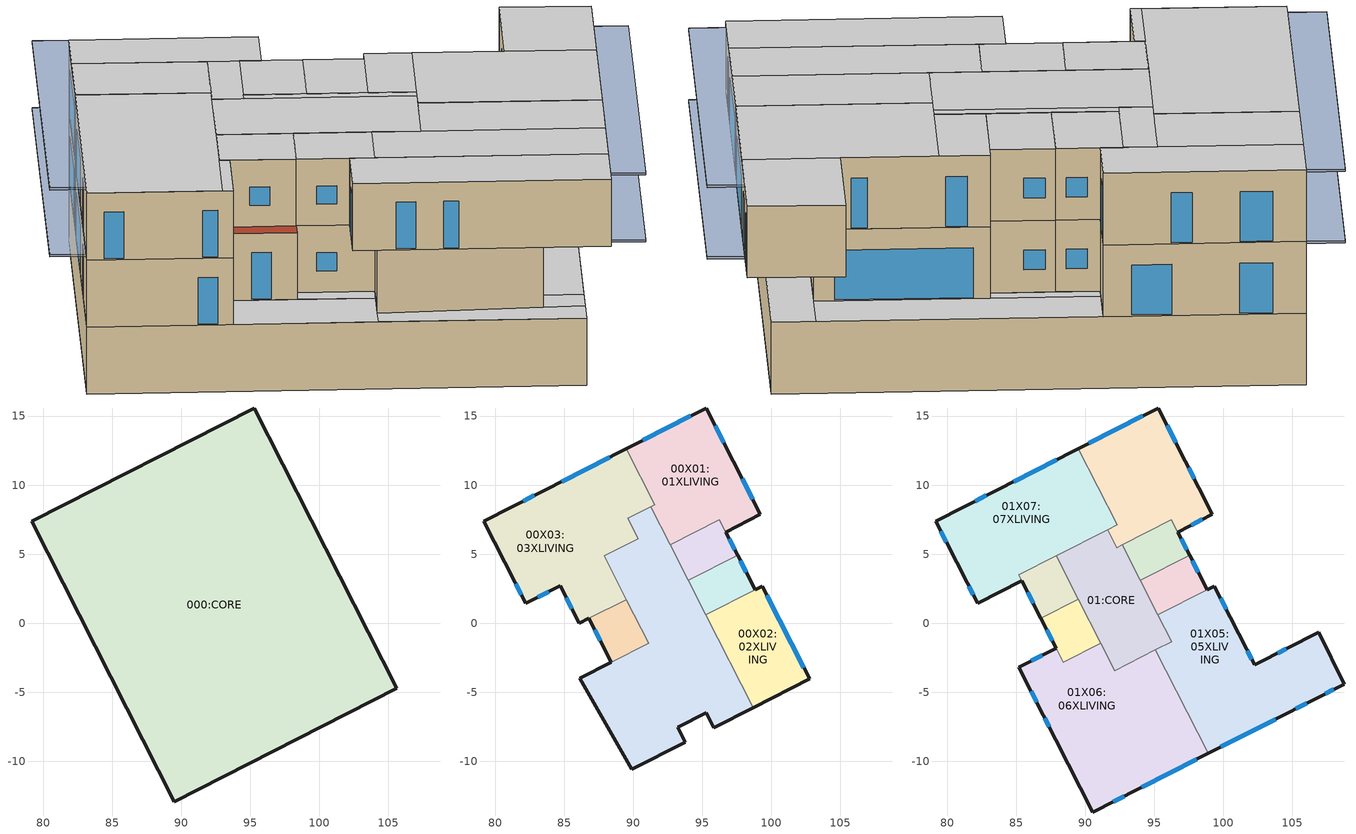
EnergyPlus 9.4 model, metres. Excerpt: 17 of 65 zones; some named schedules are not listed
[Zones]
000:CORE
 floor ground (_Floor 501_3cm): 89.52,-12.92 79.18,7.38 95.29,15.58 105.63,-4.71 z-3.3
 wall ground (_ExtWall 201_5cm): 89.52,-12.92 105.63,-4.71 95.29,15.58 79.18,7.38 89.52,-12.92 z-3.3:0
 ceiling ground (_Roof 564_5 cm): 96.7,6.6 98.84,2.42 99.36,2.69 97.23,6.87 z0; 97.23,6.87 102.78,-4.02 104.76,-3.01 99.21,7.88 z0; 93.22,-7.54 93.76,-8.61 95.84,-7.56 95.29,-6.49 z0; 91.16,-9.94 92.03,-11.64 105.63,-4.71 104.76,-3.01 z0; 86.1,0 87.72,-3.19 88.42,-2.83 86.8,0.36 z0; 89.89,-10.59 90.83,-12.25 92.03,-11.64 91.16,-9.94 z0; 85.21,-4.47 89.52,-12.92 90.83,-12.25 86.15,-3.99 z0; 82.21,1.43 85.21,-4.47 87.72,-3.19 84.72,2.71 z0
00:CORE
 floor to 000:CORE (_IntFloor1): 93.22,-7.54 90.33,-1.86 91.13,-1.45 94.02,-7.13 z0; 89.89,-10.59 86.15,-3.99 90.33,-1.86 93.76,-8.61 z0; 95.84,-7.56 95.29,-6.49 96.49,-5.88 97.03,-6.95 z0; 94.02,-7.13 87.91,4.87 90.37,6.13 96.49,-5.88 z0; 97.03,-6.95 89.62,7.6 91.28,8.44 98.69,-6.1 z0
 wall outside (_ExtWall 201_5cm): 88.42,-2.83 86.15,-3.99 89.89,-10.59 93.76,-8.61 93.22,-7.54 95.29,-6.49 95.84,-7.56 98.69,-6.1 z0:3.3
 wall to 00X01:01XLIVING (_Core_401 3 cm_Rev): 92.69,5.67 91.28,8.44 z0:3.3
 wall to 00X01:01XMMD (_Core_401 3 cm_Rev): 94,3.1 92.69,5.67 z0:3.3
 wall to 00X02:02XMMD (_Core_401 3 cm_Rev): 95.27,0.6 94,3.1 z0:3.3
 wall to 00X02:02XLIVING (_Core_401 3 cm_Rev): 98.69,-6.1 95.27,0.6 z0:3.3
 wall to 00X03:03XLIVING (_Core_401 3 cm_Rev): 91.28,8.44 89.62,7.6 90.37,6.13 87.91,4.87 89.52,1.71 z0:3.3
 wall to 00X03:03XMMD (_Core_401 3 cm_Rev): 89.52,1.71 91.13,-1.45 88.42,-2.83 z0:3.3
00X01:01XLIVING
 floor to 000:CORE (_Floor 501_3cm): 92.69,5.67 91.28,8.44 91.58,8.6 92.99,5.83 z0; 96.7,6.6 96.25,7.49 98.76,8.77 99.21,7.88 z0; 92.99,5.83 89.52,12.64 95.29,15.58 98.76,8.77 z0
 wall outside (_ExtWall 201_5cm): 96.7,6.6 99.21,7.88 95.29,15.58 89.52,12.64 z0:3.3
 wall to 00X01:01XMMD (_IntPartition): 92.69,5.67 96.25,7.49 96.7,6.6 z0:3.3
 wall to 00X03:03XLIVING (_IntPartition): 89.52,12.64 91.58,8.6 91.28,8.44 z0:3.3
 window (_4-6-5 - 1001): 96.57,13.06 95.94,14.31 z0.05:2.35
 window (_6-12-6 SunergyClear - 1002): 98.66,8.96 97.89,10.47 / 94.16,15.01 90.69,13.24 z0.05:2.35
00X01:01XMMD
 floor to 000:CORE (_Floor 501_3cm): 94,3.1 92.69,5.67 96.25,7.49 97.56,4.91 z0
 wall outside (_ExtWall 201_5cm MMD): 97.56,4.91 96.7,6.6 z0:3.3
 wall to 00X02:02XMMD (_IntPartition): 94,3.1 97.56,4.91 z0:3.3
 window (_4mm - 1003): 97.36,5.32 96.95,6.12 z1.05:1.95
00X02:02XLIVING
 floor to 000:CORE (_Floor 501_3cm): 98.69,-6.1 95.27,0.6 99.36,2.69 102.78,-4.02 z0
 wall outside (_ExtWall 201_5cm): 98.69,-6.1 102.78,-4.02 99.36,2.69 98.84,2.42 z0:3.3
 wall to 00X02:02XMMD (_IntPartition_Rev): 98.84,2.42 95.27,0.6 z0:3.3
 window (_6-12-6 SunergyClear - 1002): 102.37,-3.22 99.69,2.04 z0.05:2.35
00X02:02XMMD
 floor to 000:CORE (_Floor 501_3cm): 95.27,0.6 94,3.1 97.56,4.91 98.84,2.42 z0
 wall outside (_ExtWall 201_5cm MMD): 98.84,2.42 97.56,4.91 z0:3.3
 window (_4mm - 1003): 98.18,3.71 97.77,4.51 z1.05:1.95
00X03:03XLIVING
 floor to 000:CORE (_Floor 501_3cm): 86.1,0 84.72,2.71 88.12,4.44 89.52,1.71 z0; 89.62,7.6 87.56,11.65 89.52,12.64 91.58,8.6 z0; 87.91,4.87 85.09,10.39 87.56,11.65 90.37,6.13 z0; 82.21,1.43 79.18,7.38 85.09,10.39 88.12,4.44 z0
 wall outside (_ExtWall 201_5cm): 89.52,12.64 79.18,7.38 82.21,1.43 84.72,2.71 86.1,0 86.8,0.36 z0:3.3
 wall to 00X03:03XMMD (_IntPartition): 86.8,0.36 89.52,1.71 z0:3.3
 window (_4-6-5 - 1001): 82.86,9.25 82.06,8.84 / 83.08,1.87 83.88,2.28 / 85.16,1.84 85.57,1.04 z0.05:2.35
 window (_6-12-6 SunergyClear - 1002): 88.29,12.02 84.82,10.25 z0.05:2.35
 window x3 (_4-6-5 - 1001): 81.49,2.85 81.89,2.05 z0.05:2.35
 roof outside (_Roof 564_5 cm): 84.72,2.71 86.1,0 86.8,0.36 85.42,3.06 z3.3
00X03:03XMMD
 floor to 000:CORE (_Floor 501_3cm): 88.42,-2.83 86.8,0.36 89.52,1.71 91.13,-1.45 z0
 wall outside (_ExtWall 201_5cm MMD): 86.8,0.36 88.42,-2.83 z0:3.3
 window (_4mm - 1003): 87.22,-0.48 87.63,-1.28 z1.05:1.95
01:CORE
 floor to 00:CORE (_IntFloor1_Reversed_Rev): 96.26,-1.34 95.87,-1.54 92.29,5.47 92.69,5.67 z3.3; 95.87,-1.54 92.14,-3.44 87.91,4.87 91.63,6.77 z3.3
 wall to 01X05:05XLIVING (_Core_401 3 cm_Rev): 95.09,-1.94 96.26,-1.34 95.27,0.6 z3.3:6.6
 wall to 01X06:06XLIVING (_Core_401 3 cm_Rev): 91.13,-1.45 92.14,-3.44 95.09,-1.94 z3.3:6.6
 wall to 01X04:04XMMD (_Core_401 3 cm_Rev): 94,3.1 92.69,5.67 z3.3:6.6
 wall to 01X05:05XMMD (_Core_401 3 cm_Rev): 95.27,0.6 94,3.1 z3.3:6.6
 wall to 01X04:04XLIVING (_Core_401 3 cm_Rev): 92.69,5.67 92.29,5.47 91.63,6.77 z3.3:6.6
 wall to 01X07:07XLIVING (_Core_401 3 cm_Rev): 91.63,6.77 87.91,4.87 z3.3:6.6
 wall to 01X06:06XMMD (_Core_401 3 cm_Rev): 89.5,1.74 91.13,-1.45 z3.3:6.6
 wall to 01X07:07XMMD (_Core_401 3 cm_Rev): 87.91,4.87 89.5,1.74 z3.3:6.6
 ceiling to 02:CORE (_IntFloor1_Reversed): 92.29,5.47 95.87,-1.54 96.26,-1.34 92.69,5.67 z6.6; 87.91,4.87 92.14,-3.44 95.87,-1.54 91.63,6.77 z6.6
01X04:04XLIVING
 floor to 00X01:01XLIVING (_IntFloor1_Reversed_Rev): 95.59,8.79 92.33,7.13 89.52,12.64 92.78,14.31 z3.3; 96.25,7.49 92.69,5.67 92.03,6.97 95.59,8.79 z3.3; 99.21,7.88 96.7,6.6 92.78,14.31 95.29,15.58 z3.3
 floor to 00:CORE (_Floor 501_3cm_Reversed_Rev): 92.69,5.67 92.29,5.47 91.63,6.77 92.03,6.97 z3.3
 wall outside (_ExtWall 201_5cm): 96.7,6.6 99.21,7.88 95.29,15.58 89.52,12.64 z3.3:6.6
 wall to 01X04:04XMMD (_IntPartition): 92.69,5.67 96.25,7.49 96.7,6.6 z3.3:6.6
 wall to 01X07:07XLIVING (_IntPartition): 89.52,12.64 92.33,7.13 91.63,6.77 z3.3:6.6
 window (_4-6-5 - 1001): 97.69,7.11 98.49,7.51 / 97.9,10.47 97.49,11.26 / 96.57,13.08 95.93,14.32 z3.35:5.65
 window (_6-12-6 SunergyClear - 1004): 94.16,15.01 90.25,13.02 z3.35:5.65
 ceiling to 02X08:08XLIVING (_IntFloor1_Reversed): 89.52,12.64 92.33,7.13 95.59,8.79 92.78,14.31 z6.6; 91.63,6.77 92.29,5.47 96.25,7.49 95.59,8.79 z6.6; 92.78,14.31 96.7,6.6 99.21,7.88 95.29,15.58 z6.6
01X04:04XMMD
 floor to 00X01:01XMMD (_IntFloor1_Reversed_Rev): 97.56,4.91 94,3.1 92.69,5.67 96.25,7.49 z3.3
 wall outside (_ExtWall 201_5cm MMD): 97.56,4.91 96.7,6.6 z3.3:6.6
 wall to 01X05:05XMMD (_IntPartition): 94,3.1 97.56,4.91 z3.3:6.6
 window (_4mm - 1003): 97.36,5.32 96.95,6.12 z4.35:5.25
 ceiling to 02X08:08XMMD (_IntFloor1_Reversed): 92.69,5.67 94,3.1 97.56,4.91 96.25,7.49 z6.6
01X05:05XLIVING
 floor outside (_Floor 501_3cm): 98.91,-9.43 97.52,-6.7 102.78,-4.02 104.17,-6.75 z3.3; 104.17,-6.75 102.27,-3.02 106.93,-0.64 108.77,-4.4 z3.3
 floor to 00X02:02XLIVING (_IntFloor1_Reversed_Rev): 102.78,-4.02 98.69,-6.1 95.27,0.6 99.36,2.69 z3.3
 floor to 00:CORE (_Floor 501_3cm_Reversed_Rev): 98.69,-6.1 97.52,-6.7 95.09,-1.94 96.26,-1.34 z3.3
 wall outside (_ExtWall 201_5cm): 98.91,-9.43 108.77,-4.4 106.93,-0.64 102.27,-3.02 99.36,2.69 98.84,2.42 z3.3:6.6
 wall to 01X05:05XMMD (_IntPartition_Rev): 98.84,2.42 95.27,0.6 z3.3:6.6
 wall to 01X06:06XLIVING (_IntPartition): 95.09,-1.94 98.91,-9.43 z3.3:6.6
 window (_6-12-6 SunergyClear - 1002): 99.83,-8.96 103.79,-6.94 z3.35:5.65
 window (_4-6-5 - 1001): 105.27,-6.19 106.07,-5.78 / 107.38,-5.11 108,-4.79 / 104.55,-1.85 103.93,-2.17 / 100.22,1 99.81,1.8 z3.35:5.65
 window x2 (_4-6-5 - 1001): 102.05,-2.6 101.74,-1.98 z3.35:5.65
 ceiling to 02X09:09XLIVING (_IntFloor1_Reversed): 95.27,0.6 96.26,-1.34 100.35,0.74 99.36,2.69 z6.6; 102.27,-3.02 104.17,-6.75 108.77,-4.4 106.93,-0.64 z6.6; 95.09,-1.94 98.91,-9.43 104.17,-6.75 100.35,0.74 z6.6
01X05:05XMMD
 floor to 00X02:02XMMD (_IntFloor1_Reversed_Rev): 98.84,2.42 95.27,0.6 94,3.1 97.56,4.91 z3.3
 wall outside (_ExtWall 201_5cm MMD): 98.84,2.42 97.56,4.91 z3.3:6.6
 window (_4mm - 1003): 98.18,3.71 97.77,4.51 z4.35:5.25
 ceiling to 02X09:09XMMD (_IntFloor1_Reversed): 94,3.1 95.27,0.6 98.84,2.42 97.56,4.91 z6.6
01X06:06XLIVING
 floor outside (_Floor 501_3cm): 86.15,-3.99 85.58,-2.99 87.9,-1.81 88.42,-2.83 z3.3; 89.17,-10.95 85.21,-3.18 85.58,-2.99 89.89,-10.59 z3.3; 93.76,-8.61 93.22,-7.54 95.29,-6.49 95.84,-7.56 z3.3; 90.55,-13.67 89.17,-10.95 97.52,-6.7 98.91,-9.43 z3.3
 floor to 00:CORE (_Floor 501_3cm_Reversed_Rev): 93.76,-8.61 89.89,-10.59 89.3,-9.54 93.22,-7.54 z3.3; 95.29,-6.49 94.02,-7.13 92.14,-3.44 93.41,-2.8 z3.3; 94.02,-7.13 89.3,-9.54 86.15,-3.99 91.13,-1.45 z3.3; 97.52,-6.7 95.84,-7.56 93.41,-2.8 95.09,-1.94 z3.3
 wall outside (_ExtWall 201_5cm): 87.9,-1.81 85.21,-3.18 90.55,-13.67 98.91,-9.43 z3.3:6.6
 wall to 01X06:06XMMD (_IntPartition_Rev): 91.13,-1.45 88.42,-2.83 87.9,-1.81 z3.3:6.6
 window (_4-6-5 - 1001): 92.03,-12.92 92.82,-12.52 / 86.89,-2.33 86.09,-2.73 z3.35:5.65
 window (_6-12-6 SunergyClear - 1002): 94.11,-11.87 98.07,-9.85 z3.35:5.65
 window x2 (_4-6-5 - 1001): 87.09,-6.87 87.41,-7.49 z3.35:5.65
 window x3 (_4-6-5 - 1001): 86.11,-4.94 86.51,-5.74 z3.35:5.65
 ceiling to 02X10:10XLIVING (_IntFloor1_Reversed): 92.14,-3.44 95.95,-10.93 98.91,-9.43 95.09,-1.94 z6.6; 88.42,-2.83 93.25,-12.3 95.95,-10.93 91.13,-1.45 z6.6; 85.21,-3.18 90.55,-13.67 93.25,-12.3 87.9,-1.81 z6.6
01X06:06XMMD
 floor to 00X03:03XLIVING (_IntFloor1_Reversed_Rev): 89.52,1.71 86.8,0.36 89.5,1.74 z3.3
 floor to 00X03:03XMMD (_IntFloor1_Reversed_Rev): 91.13,-1.45 88.42,-2.83 86.8,0.36 89.52,1.71 z3.3
 wall outside (_ExtWall 201_5cm MMD): 86.8,0.36 87.9,-1.81 z3.3:6.6
 wall to 01X07:07XMMD (_IntPartition): 89.5,1.74 86.8,0.36 z3.3:6.6
 window (_4mm - 1003): 87.22,-0.48 87.63,-1.28 z4.35:5.25
 ceiling to 02X10:10XMMD (_IntFloor1_Reversed): 86.8,0.36 88.42,-2.83 91.13,-1.45 89.5,1.74 z6.6
01X07:07XLIVING
 floor to 00X01:01XLIVING (_IntFloor1_Reversed_Rev): 92.33,7.13 92.03,6.97 91.28,8.44 91.58,8.6 z3.3
 floor to 00X03:03XLIVING (_IntFloor1_Reversed_Rev): 85.42,3.06 82.21,1.43 81.99,1.86 85.2,3.49 z3.3; 90.37,6.13 81.99,1.86 81.24,3.33 89.62,7.6 z3.3; 91.58,8.6 81.24,3.33 79.18,7.38 89.52,12.64 z3.3
 floor to 00:CORE (_Floor 501_3cm_Reversed_Rev): 92.03,6.97 90.37,6.13 89.62,7.6 91.28,8.44 z3.3
 wall outside (_ExtWall 201_5cm): 89.52,12.64 79.18,7.38 82.21,1.43 85.42,3.06 z3.3:6.6
 wall to 01X07:07XMMD (_IntPartition): 85.42,3.06 85.2,3.49 87.91,4.87 z3.3:6.6
 window (_4-6-5 - 1001): 82.86,9.25 82.06,8.84 / 79.54,6.67 79.94,5.87 z3.35:5.65
 window (_6-12-6 SunergyClear - 1002): 87.94,11.84 84.82,10.25 z3.35:5.65
 window x2 (_4-6-5 - 1001): 81.58,2.67 81.89,2.05 z3.35:5.65
 ceiling to 02X11:11XLIVING (_IntFloor1_Reversed): 81.99,1.86 82.21,1.43 85.42,3.06 85.2,3.49 z6.6; 79.18,7.38 81.99,1.86 92.33,7.13 89.52,12.64 z6.6
01X07:07XMMD
 floor to 00X03:03XLIVING (_IntFloor1_Reversed_Rev): 89.5,1.74 86.8,0.36 85.2,3.49 87.91,4.87 z3.3
 wall outside (_ExtWall 201_5cm MMD): 85.42,3.06 86.8,0.36 z3.3:6.6
 window (_4mm - 1003): 85.84,2.24 86.25,1.44 z4.35:5.25
 ceiling to 02X11:11XMMD (_IntFloor1_Reversed): 85.2,3.49 86.8,0.36 89.5,1.74 87.91,4.87 z6.6
shading: 95.29,15.58 94.54,17.06 / 94.54,17.06 79.05,9.17 / 79.05,9.17 79.8,7.69 / 79.8,7.69 95.29,15.58 / 91.9,-14.78 107.37,-6.9 / 107.37,-6.9 106.65,-5.48 / 106.65,-5.48 91.18,-13.37 / 91.18,-13.37 91.9,-14.78 z3.2:3.3; 95.29,15.58 94.54,17.06 / 94.54,17.06 79.05,9.17 / 79.05,9.17 79.8,7.69 / 79.8,7.69 95.29,15.58 / 91.9,-14.78 107.37,-6.9 / 107.37,-6.9 106.65,-5.48 / 106.65,-5.48 91.18,-13.37 / 91.18,-13.37 91.9,-14.78 z6.5:6.6; 79.8,7.69 79.05,9.17 94.54,17.06 95.29,15.58 z3.2; 79.05,9.17 79.8,7.69 95.29,15.58 94.54,17.06 z3.3; 91.9,-14.78 91.18,-13.37 106.65,-5.48 107.37,-6.9 z3.2; 91.18,-13.37 91.9,-14.78 107.37,-6.9 106.65,-5.48 z3.3; 79.8,7.69 79.05,9.17 94.54,17.06 95.29,15.58 z6.5; 79.05,9.17 79.8,7.69 95.29,15.58 94.54,17.06 z6.6; 91.9,-14.78 91.18,-13.37 106.65,-5.48 107.37,-6.9 z6.5; 91.18,-13.37 91.9,-14.78 107.37,-6.9 106.65,-5.48 z6.6
[Building]
Hakneset Hagdola 13: Loads convergence tolerance value=0.04; Maximum number of warmup days=25; Minimum number of warmup days=6; North axis=0; Solar distribution=FullExterior; Temperature convergence tolerance value=0.4; Terrain=City
[Site:GroundReflectance]
0.2, 0.2, 0.2, 0.2, 0.2, 0.2, 0.2, 0.2, 0.2, 0.2, 0.2, 0.2
[Site:GroundReflectance:SnowModifier]
2, 2
[Site:GroundTemperature:BuildingSurface]
18, 18, 18, 18, 18, 18, 18, 18, 18, 18, 18, 18
[Site:GroundTemperature:Deep]
18, 18, 18, 18, 18, 18, 18, 18, 18, 18, 18, 18
[Site:GroundTemperature:FCfactorMethod]
January ground temperature=14.56; February ground temperature=15.21; March ground temperature=16.32; April ground temperature=21.47; May ground temperature=26.48; June ground temperature=30.09; July ground temperature=32.2; August ground temperature=33.24; September ground temperature=31.42; October ground temperature=27.68; November ground temperature=21.81; December ground temperature=17.94
[Site:GroundTemperature:Shallow]
18, 18, 18, 18, 18, 18, 18, 18, 18, 18, 18, 18
[Site:Location]
Tel aviv (01-01:31-12)  (01-01:31-12): Elevation=49; Latitude=32; Longitude=34.9; Time zone=2
[Construction]
_4-6-5 - 1001: Simple _4-6-5 - 1001
_4-6-5 - 2001: 30001, Simple _4-6-5 - 1001
_4mm - 1003: Simple _4mm - 1003
_6-12-6 SunergyClear - 1002: Simple _6-12-6 SunergyClear - 1002
_6-12-6 SunergyClear - 1004: Simple _6-12-6 SunergyClear - 1004
_6-12-6 SunergyClear - 2002: 30005, Simple _6-12-6 SunergyClear - 1002
_6-12-6 SunergyClear - 2004: 30001, Simple _6-12-6 SunergyClear - 1004
_Core_401 3 cm_Rev: _1045 Thermal Plaster 200_.03, _1045_RegularConcrete_1.1.1_.2
_ExtWall 201_5cm: _1045_Cemented Plaster_2.2_.02, _1045_RegularConcrete_1.1.1_.2, _1045 Cellular Glass 24_14.10_.05, _1045 Gypsum Board_3.3_.0125
_ExtWall 201_5cm MMD: _1045_Cemented Plaster_2.2_.02, _1045_RegularConcrete_1.1.1_.3, _1045 Cellular Glass 24_14.10_.05, _1045 Gypsum Board_3.3_.0125
_Floor 501_3cm; _Floor 501_3cm_Reversed_Rev: _1045_Cemented Plaster_2.2_.02, _1045_RegularConcrete_1.1.1_.2, _1045 Expanded Polystyrene EPS 30_14.1_.03, _1045 Sand and gravel_10.1_.06, _1045_Cemented Plaster_2.2_.02, _1045 Ceramic porcelain_12.1_.01
_IntFloor1; _IntFloor1_Reversed_Rev: _1045_IntTiah_Cement Lime Plaster_2.1_.02, _1045_RegularConcrete_1.1.1_.2, 0_Palziv_.006, _1045 Sand and gravel_10.1_.08, _1045_Cemented Plaster_2.2_.02, _1045 Ceramic porcelain_12.1_.02
_IntFloor1_Reversed: _1045 Ceramic porcelain_12.1_.02, _1045_Cemented Plaster_2.2_.02, _1045 Sand and gravel_10.1_.08, 0_Palziv_.006, _1045_RegularConcrete_1.1.1_.2, _1045_IntTiah_Cement Lime Plaster_2.1_.02
_IntPartition; _IntPartition_Rev: _1045_IntTiah_Cement Lime Plaster_2.1_.015, _1045 Light Concrete Cement Regular Aggregates 2000_1.2.2.1_.1, _1045_IntTiah_Cement Lime Plaster_2.1_.015
_Roof 564_5 cm: _1045 Asphalt_4.1_.005, _1045 Light Concrete Coarse Aggregate NonQuartsSand 1200_1.2.1_.05, _1045 Expanded Polystyrene EPS 30_14.1_.05, _1045_RegularConcrete_1.1.1_.2, _1045_IntTiah_Cement Lime Plaster_2.1_.015
[Material] Solar absorptance=0.4; Thermal absorptance=0.9; Visible absorptance=0.4
Name | Conductivity | Density | Roughness | Specific heat | Thickness
0_Palziv_.006 | 0.04 | 40 | Rough | 1000 | 0.006
_1045 Asphalt_4.1_.005 | 0.7 | 2100 | Rough | 1000 | 0.005
_1045 Cellular Glass 24_14.10_.05 | 0.034 | 100 | Rough | 1030 | 0.05
_1045 Ceramic porcelain_12.1_.01 | 1.3 | 2300 | Smooth | 840 | 0.01
_1045 Ceramic porcelain_12.1_.02 | 1.3 | 2300 | Smooth | 840 | 0.02
_1045 Expanded Polystyrene EPS 30_14.1_.03 | 0.034 | 30 | Rough | 1450 | 0.03
_1045 Expanded Polystyrene EPS 30_14.1_.05 | 0.034 | 30 | Rough | 1450 | 0.05
_1045 Gypsum Board_3.3_.0125 | 0.25 | 800 | Smooth | 1000 | 0.0125
_1045 Light Concrete Cement Regular Aggregates 2000_1.2.2.1_.1 | 1.3 | 2000 | MediumRough | 1000 | 0.1
_1045 Light Concrete Coarse Aggregate NonQuartsSand 1200_1.2.1_.05 | 0.62 | 1200 | MediumRough | 1000 | 0.05
_1045 Sand and gravel_10.1_.06 | 2 | 1950 | Rough | 1045 | 0.06
_1045 Sand and gravel_10.1_.08 | 2 | 1950 | Rough | 1045 | 0.08
_1045 Thermal Plaster 200_.03 | 0.072 | 200 | Smooth | 800 | 0.03
_1045_Cemented Plaster_2.2_.02 | 1 | 1800 | Rough | 1000 | 0.02
_1045_IntTiah_Cement Lime Plaster_2.1_.02 | 0.8 | 1600 | Smooth | 1000 | 0.02
_1045_IntTiah_Cement Lime Plaster_2.1_.015 | 0.8 | 1600 | Smooth | 1000 | 0.015
_1045_RegularConcrete_1.1.1_.2 | 2 | 2400 | MediumRough | 1000 | 0.2
_1045_RegularConcrete_1.1.1_.3 | 2 | 2400 | MediumRough | 1000 | 0.3
[WindowMaterial:Blind]
30005: Back side slat beam solar reflectance=0.2; Back side slat beam visible reflectance=0.2; Back side slat diffuse solar reflectance=0.2; Back side slat diffuse visible reflectance=0.2; Back side slat infrared hemispherical emissivity=0.9; Blind bottom opening multiplier=0.5; Blind left side opening multiplier=0.5; Blind right side opening multiplier=0.5; Blind to glass distance=0.05; Blind top opening multiplier=0.5; Front side slat beam solar reflectance=0.2; Front side slat beam visible reflectance=0.2; Front side slat diffuse solar reflectance=0.2; Front side slat diffuse visible reflectance=0.2; Front side slat infrared hemispherical emissivity=0.9; Maximum slat angle=180; Minimum slat angle=0; Slat angle=0; Slat beam solar transmittance=0; Slat beam visible transmittance=0; Slat conductivity=0.1; Slat diffuse solar transmittance=0; Slat diffuse visible transmittance=0; Slat infrared hemispherical transmittance=0; Slat orientation=Vertical; Slat separation=0.05; Slat thickness=0.001; Slat width=0.025
[WindowMaterial:Shade]
30001: Airflow permeability=0; Bottom opening multiplier=0; Conductivity=160; Infrared hemispherical emissivity=0.9; Infrared transmittance=0.05; Left side opening multiplier=0; Right side opening multiplier=0; Shade to glass distance=0.05; Solar reflectance=0.6; Solar transmittance=0.15; Thickness=0.001; Top opening multiplier=0; Visible reflectance=0.6; Visible transmittance=0.15
[WindowMaterial:SimpleGlazingSystem]
Name | Solar heat gain coefficient | U factor | Visible transmittance
Simple _4-6-5 - 1001 | 0.763 | 3.042 | 0.81
Simple _4mm - 1003 | 0.847 | 5.871 | 0.892
Simple _6-12-6 SunergyClear - 1002; Simple _6-12-6 SunergyClear - 1004 | 0.53 | 2.2 | 0.63
[Lights] Design level calculation method=Watts/Area; Fraction radiant=0.72; Fraction replaceable=1; Fraction visible=0.18; Return air fraction=0; Schedule=0_Baseline Residential Lighting Schedule; Watts per zone floor area=5
Name | Zone or zonelist | End use subcategory
00X01:01XLIVING General lighting | 00X01:01XLIVING | ELECTRIC EQUIPMENT#00X01:01XLIVING#GeneralLights
00X01:01XMMD General lighting | 00X01:01XMMD | ELECTRIC EQUIPMENT#00X01:01XMMD#GeneralLights
00X02:02XLIVING General lighting | 00X02:02XLIVING | ELECTRIC EQUIPMENT#00X02:02XLIVING#GeneralLights
00X02:02XMMD General lighting | 00X02:02XMMD | ELECTRIC EQUIPMENT#00X02:02XMMD#GeneralLights
00X03:03XLIVING General lighting | 00X03:03XLIVING | ELECTRIC EQUIPMENT#00X03:03XLIVING#GeneralLights
00X03:03XMMD General lighting | 00X03:03XMMD | ELECTRIC EQUIPMENT#00X03:03XMMD#GeneralLights
01X04:04XLIVING General lighting | 01X04:04XLIVING | ELECTRIC EQUIPMENT#01X04:04XLIVING#GeneralLights
01X04:04XMMD General lighting | 01X04:04XMMD | ELECTRIC EQUIPMENT#01X04:04XMMD#GeneralLights
01X05:05XLIVING General lighting | 01X05:05XLIVING | ELECTRIC EQUIPMENT#01X05:05XLIVING#GeneralLights
01X05:05XMMD General lighting | 01X05:05XMMD | ELECTRIC EQUIPMENT#01X05:05XMMD#GeneralLights
01X06:06XLIVING General lighting | 01X06:06XLIVING | ELECTRIC EQUIPMENT#01X06:06XLIVING#GeneralLights
01X06:06XMMD General lighting | 01X06:06XMMD | ELECTRIC EQUIPMENT#01X06:06XMMD#GeneralLights
01X07:07XLIVING General lighting | 01X07:07XLIVING | ELECTRIC EQUIPMENT#01X07:07XLIVING#GeneralLights
01X07:07XMMD General lighting | 01X07:07XMMD | ELECTRIC EQUIPMENT#01X07:07XMMD#GeneralLights
[OtherEquipment] Carbon dioxide generation rate=0; Design level calculation method=Watts/Area; End use subcategory=General; Fraction latent=0; Fraction lost=0; Fraction radiant=0.2; Fuel type=Electricity
Name | Zone or zonelist | Power per zone floor area | Schedule
00X01:01XLIVING Equipment gain | 00X01:01XLIVING | 1 | 0_(2017) Baseline Residential Equipment Schedule
00X01:01XLIVING Miscellaneous gain | 00X01:01XLIVING | 8 | 0_(2017) Baseline Residential Non Fixed Equipment Schedule
00X01:01XMMD Equipment gain | 00X01:01XMMD | 1 | 0_(2017) Baseline Residential Equipment Schedule
00X01:01XMMD Miscellaneous gain | 00X01:01XMMD | 8 | 0_(2017) Baseline Residential Non Fixed Equipment Schedule
00X02:02XLIVING Equipment gain | 00X02:02XLIVING | 1 | 0_(2017) Baseline Residential Equipment Schedule
00X02:02XLIVING Miscellaneous gain | 00X02:02XLIVING | 8 | 0_(2017) Baseline Residential Non Fixed Equipment Schedule
00X02:02XMMD Equipment gain | 00X02:02XMMD | 1 | 0_(2017) Baseline Residential Equipment Schedule
00X02:02XMMD Miscellaneous gain | 00X02:02XMMD | 8 | 0_(2017) Baseline Residential Non Fixed Equipment Schedule
00X03:03XLIVING Equipment gain | 00X03:03XLIVING | 1 | 0_(2017) Baseline Residential Equipment Schedule
00X03:03XLIVING Miscellaneous gain | 00X03:03XLIVING | 8 | 0_(2017) Baseline Residential Non Fixed Equipment Schedule
00X03:03XMMD Equipment gain | 00X03:03XMMD | 1 | 0_(2017) Baseline Residential Equipment Schedule
00X03:03XMMD Miscellaneous gain | 00X03:03XMMD | 8 | 0_(2017) Baseline Residential Non Fixed Equipment Schedule
01X04:04XLIVING Equipment gain | 01X04:04XLIVING | 1 | 0_(2017) Baseline Residential Equipment Schedule
01X04:04XLIVING Miscellaneous gain | 01X04:04XLIVING | 8 | 0_(2017) Baseline Residential Non Fixed Equipment Schedule
01X04:04XMMD Equipment gain | 01X04:04XMMD | 1 | 0_(2017) Baseline Residential Equipment Schedule
01X04:04XMMD Miscellaneous gain | 01X04:04XMMD | 8 | 0_(2017) Baseline Residential Non Fixed Equipment Schedule
01X05:05XLIVING Equipment gain | 01X05:05XLIVING | 1 | 0_(2017) Baseline Residential Equipment Schedule
01X05:05XLIVING Miscellaneous gain | 01X05:05XLIVING | 8 | 0_(2017) Baseline Residential Non Fixed Equipment Schedule
01X05:05XMMD Equipment gain | 01X05:05XMMD | 1 | 0_(2017) Baseline Residential Equipment Schedule
01X05:05XMMD Miscellaneous gain | 01X05:05XMMD | 8 | 0_(2017) Baseline Residential Non Fixed Equipment Schedule
01X06:06XLIVING Equipment gain | 01X06:06XLIVING | 1 | 0_(2017) Baseline Residential Equipment Schedule
01X06:06XLIVING Miscellaneous gain | 01X06:06XLIVING | 8 | 0_(2017) Baseline Residential Non Fixed Equipment Schedule
01X06:06XMMD Equipment gain | 01X06:06XMMD | 1 | 0_(2017) Baseline Residential Equipment Schedule
01X06:06XMMD Miscellaneous gain | 01X06:06XMMD | 8 | 0_(2017) Baseline Residential Non Fixed Equipment Schedule
01X07:07XLIVING Equipment gain | 01X07:07XLIVING | 1 | 0_(2017) Baseline Residential Equipment Schedule
01X07:07XLIVING Miscellaneous gain | 01X07:07XLIVING | 8 | 0_(2017) Baseline Residential Non Fixed Equipment Schedule
01X07:07XMMD Equipment gain | 01X07:07XMMD | 1 | 0_(2017) Baseline Residential Equipment Schedule
01X07:07XMMD Miscellaneous gain | 01X07:07XMMD | 8 | 0_(2017) Baseline Residential Non Fixed Equipment Schedule
[People] Air velocity schedule=Default Air Velocity for Comfort Calculations; Carbon dioxide generation rate=3.82e-08; Clothing insulation calculation method=ClothingInsulationSchedule; Enable ashrae 55 comfort warnings=No; Fraction radiant=0.3; Mean radiant temperature calculation type=ZoneAveraged; Number of people calculation method=People/Area; Number of people schedule=0_Baseline Residential Occupancy Schedule; Sensible heat fraction=Autocalculate; Work efficiency schedule=Work efficiency
Name | Zone or zonelist | Activity level schedule | Clothing insulation schedule | People per zone floor area
People 00X01:01XLIVING | 00X01:01XLIVING | Activity Schedule 16364 | Clothing Schedule 16364 | 0.04
People 00X01:01XMMD | 00X01:01XMMD | Activity Schedule 16375 | Clothing Schedule 16375 | 0.04
People 00X02:02XLIVING | 00X02:02XLIVING | Activity Schedule 16402 | Clothing Schedule 16402 | 0.04
People 00X02:02XMMD | 00X02:02XMMD | Activity Schedule 16395 | Clothing Schedule 16395 | 0.04
People 00X03:03XLIVING | 00X03:03XLIVING | Activity Schedule 16428 | Clothing Schedule 16428 | 0.04
People 00X03:03XMMD | 00X03:03XMMD | Activity Schedule 16442 | Clothing Schedule 16442 | 0.04
People 01X04:04XLIVING | 01X04:04XLIVING | Activity Schedule 16498 | Clothing Schedule 16498 | 0.04
People 01X04:04XMMD | 01X04:04XMMD | Activity Schedule 16510 | Clothing Schedule 16510 | 0.04
People 01X05:05XLIVING | 01X05:05XLIVING | Activity Schedule 16541 | Clothing Schedule 16541 | 0.04
People 01X05:05XMMD | 01X05:05XMMD | Activity Schedule 16534 | Clothing Schedule 16534 | 0.04
People 01X06:06XLIVING | 01X06:06XLIVING | Activity Schedule 16576 | Clothing Schedule 16576 | 0.05
People 01X06:06XMMD | 01X06:06XMMD | Activity Schedule 16568 | Clothing Schedule 16568 | 0.05
People 01X07:07XLIVING | 01X07:07XLIVING | Activity Schedule 16602 | Clothing Schedule 16602 | 0.04
People 01X07:07XMMD | 01X07:07XMMD | Activity Schedule 16612 | Clothing Schedule 16612 | 0.04
[ThermostatSetpoint:DualSetpoint]
Name | Cooling setpoint temperature schedule | Heating setpoint temperature schedule
Dual Setpoint - Zone 00X01:01XLIVING | 00X01:01XLIVING Cooling SP Sch | 00X01:01XLIVING Heating Setpoint Schedule
Dual Setpoint - Zone 00X01:01XMMD | 00X01:01XMMD Cooling SP Sch | 00X01:01XMMD Heating Setpoint Schedule
Dual Setpoint - Zone 00X02:02XLIVING | 00X02:02XLIVING Cooling SP Sch | 00X02:02XLIVING Heating Setpoint Schedule
Dual Setpoint - Zone 00X02:02XMMD | 00X02:02XMMD Cooling SP Sch | 00X02:02XMMD Heating Setpoint Schedule
Dual Setpoint - Zone 00X03:03XLIVING | 00X03:03XLIVING Cooling SP Sch | 00X03:03XLIVING Heating Setpoint Schedule
Dual Setpoint - Zone 00X03:03XMMD | 00X03:03XMMD Cooling SP Sch | 00X03:03XMMD Heating Setpoint Schedule
Dual Setpoint - Zone 01X04:04XLIVING | 01X04:04XLIVING Cooling SP Sch | 01X04:04XLIVING Heating Setpoint Schedule
Dual Setpoint - Zone 01X04:04XMMD | 01X04:04XMMD Cooling SP Sch | 01X04:04XMMD Heating Setpoint Schedule
Dual Setpoint - Zone 01X05:05XLIVING | 01X05:05XLIVING Cooling SP Sch | 01X05:05XLIVING Heating Setpoint Schedule
Dual Setpoint - Zone 01X05:05XMMD | 01X05:05XMMD Cooling SP Sch | 01X05:05XMMD Heating Setpoint Schedule
Dual Setpoint - Zone 01X06:06XLIVING | 01X06:06XLIVING Cooling SP Sch | 01X06:06XLIVING Heating Setpoint Schedule
Dual Setpoint - Zone 01X06:06XMMD | 01X06:06XMMD Cooling SP Sch | 01X06:06XMMD Heating Setpoint Schedule
Dual Setpoint - Zone 01X07:07XLIVING | 01X07:07XLIVING Cooling SP Sch | 01X07:07XLIVING Heating Setpoint Schedule
Dual Setpoint - Zone 01X07:07XMMD | 01X07:07XMMD Cooling SP Sch | 01X07:07XMMD Heating Setpoint Schedule
[WindowShadingControl] Glare control is active=No; Multiple surface control type=Group; Setpoint 2=0; Type of slat angle control for blinds=FixedSlatAngle
Name | Zone | Construction with shading | Fenestration surface name 1 | Schedule | Shading control is scheduled | Shading control type | Shading type | Fenestration surface name 2 | Fenestration surface name 3 | Fenestration surface name 4 | Fenestration surface name 5
11001 | 00X01:01XLIVING | _4-6-5 - 2001 | 00X01:01XLIVING_Wall_5_0_0_0_0_1_Win | 0_(2017) Residential Exterior Shading Schedule - Zone A-B | Yes | OnIfScheduleAllows | ExteriorShade
11002 | 00X01:01XLIVING | _6-12-6 SunergyClear - 2002 | 00X01:01XLIVING_Wall_5_0_0_1_0_0_Win |  | No | AlwaysOn | ExteriorBlind | 00X01:01XLIVING_Wall_6_0_0_0_0_0_Win
11004 | 01X04:04XLIVING | _6-12-6 SunergyClear - 2004 | 01X04:04XLIVING_Wall_6_0_0_0_0_0_Win | 0_(2017) Residential Exterior Shading Schedule - Zone A-B | Yes | OnIfScheduleAllows | ExteriorShade
21001 | 00X03:03XLIVING | _4-6-5 - 2001 | 00X03:03XLIVING_Wall_8_0_0_0_0_1_Win | 0_(2017) Residential Exterior Shading Schedule - Zone A-B | Yes | OnIfScheduleAllows | ExteriorShade | 00X03:03XLIVING_Wall_9_0_0_0_0_2_Win | 00X03:03XLIVING_Wall_10_0_0_0_0_0_Win | 00X03:03XLIVING_Wall_11_0_0_0_0_0_Win
21002 | 00X02:02XLIVING | _6-12-6 SunergyClear - 2002 | 00X02:02XLIVING_Wall_3_0_0_0_0_0_Win |  | No | AlwaysOn | ExteriorBlind
31001 | 01X04:04XLIVING | _4-6-5 - 2001 | 01X04:04XLIVING_Wall_4_0_0_0_0_0_Win | 0_(2017) Residential Exterior Shading Schedule - Zone A-B | Yes | OnIfScheduleAllows | ExteriorShade | 01X04:04XLIVING_Wall_5_0_0_0_0_1_Win | 01X04:04XLIVING_Wall_5_0_0_1_0_0_Win
31002 | 00X03:03XLIVING | _6-12-6 SunergyClear - 2002 | 00X03:03XLIVING_Wall_8_0_0_1_0_0_Win |  | No | AlwaysOn | ExteriorBlind
41001 | 01X05:05XLIVING | _4-6-5 - 2001 | 01X05:05XLIVING_Wall_2_0_0_1_0_1_Win | 0_(2017) Residential Exterior Shading Schedule - Zone A-B | Yes | OnIfScheduleAllows | ExteriorShade | 01X05:05XLIVING_Wall_2_0_0_2_0_0_Win | 01X05:05XLIVING_Wall_4_0_0_0_0_0_Win | 01X05:05XLIVING_Wall_5_0_0_0_0_2_Win | 01X05:05XLIVING_Wall_5_0_0_2_0_0_Win
41002 | 01X05:05XLIVING | _6-12-6 SunergyClear - 2002 | 01X05:05XLIVING_Wall_2_0_0_0_0_2_Win |  | No | AlwaysOn | ExteriorBlind
51001 | 01X06:06XLIVING | _4-6-5 - 2001 | 01X06:06XLIVING_Wall_2_0_0_0_0_1_Win | 0_(2017) Residential Exterior Shading Schedule - Zone A-B | Yes | OnIfScheduleAllows | ExteriorShade | 01X06:06XLIVING_Wall_8_0_0_0_0_0_Win | 01X06:06XLIVING_Wall_9_0_0_0_0_4_Win | 01X06:06XLIVING_Wall_9_0_0_2_0_2_Win
51002 | 01X06:06XLIVING | _6-12-6 SunergyClear - 2002 | 01X06:06XLIVING_Wall_2_0_0_1_0_0_Win |  | No | AlwaysOn | ExteriorBlind
61001 | 01X07:07XLIVING | _4-6-5 - 2001 | 01X07:07XLIVING_Wall_5_0_0_0_0_1_Win | 0_(2017) Residential Exterior Shading Schedule - Zone A-B | Yes | OnIfScheduleAllows | ExteriorShade | 01X07:07XLIVING_Wall_6_0_0_0_0_2_Win | 01X07:07XLIVING_Wall_6_0_0_1_0_1_Win
61002 | 01X07:07XLIVING | _6-12-6 SunergyClear - 2002 | 01X07:07XLIVING_Wall_5_0_0_1_0_0_Win |  | No | AlwaysOn | ExteriorBlind
[Zone] Multiplier=1; Type=1; Zone inside convection algorithm=TARP
Name | Floor area | Part of total floor area | Volume
000:CORE | 411.7938 | No | 1358.92
00:CORE | 109.2327 | No | 360.468
00X01:01XLIVING | 53.4157 | Yes | 176.2717
00X01:01XMMD; 01X04:04XMMD | 11.5554 | Yes | 38.1329
00X02:02XLIVING | 34.5292 | Yes | 113.9463
00X02:02XMMD; 01X05:05XMMD | 11.1935 | Yes | 36.9387
00X03:03XLIVING | 83.086 | Yes | 274.1839
00X03:03XMMD | 10.833 | Yes | 35.7489
01:CORE | 42.5196 | No | 140.3146
01X04:04XLIVING | 53.5072 | Yes | 176.5738
01X05:05XLIVING | 81.3693 | Yes | 268.5187
01X06:06XLIVING | 95.6822 | Yes | 315.7512
01X06:06XMMD | 10.8795 | Yes | 35.9024
01X07:07XLIVING | 73.5994 | Yes | 242.8779
01X07:07XMMD | 10.6935 | Yes | 35.2885
[ZoneControl:Thermostat] Control type schedule=Zone Control Type Sched
Name | Zone or zonelist | Control 1
00X01:01XLIVING Thermostat | 00X01:01XLIVING | Dual Setpoint - Zone 00X01:01XLIVING
00X01:01XMMD Thermostat | 00X01:01XMMD | Dual Setpoint - Zone 00X01:01XMMD
00X02:02XLIVING Thermostat | 00X02:02XLIVING | Dual Setpoint - Zone 00X02:02XLIVING
00X02:02XMMD Thermostat | 00X02:02XMMD | Dual Setpoint - Zone 00X02:02XMMD
00X03:03XLIVING Thermostat | 00X03:03XLIVING | Dual Setpoint - Zone 00X03:03XLIVING
00X03:03XMMD Thermostat | 00X03:03XMMD | Dual Setpoint - Zone 00X03:03XMMD
01X04:04XLIVING Thermostat | 01X04:04XLIVING | Dual Setpoint - Zone 01X04:04XLIVING
01X04:04XMMD Thermostat | 01X04:04XMMD | Dual Setpoint - Zone 01X04:04XMMD
01X05:05XLIVING Thermostat | 01X05:05XLIVING | Dual Setpoint - Zone 01X05:05XLIVING
01X05:05XMMD Thermostat | 01X05:05XMMD | Dual Setpoint - Zone 01X05:05XMMD
01X06:06XLIVING Thermostat | 01X06:06XLIVING | Dual Setpoint - Zone 01X06:06XLIVING
01X06:06XMMD Thermostat | 01X06:06XMMD | Dual Setpoint - Zone 01X06:06XMMD
01X07:07XLIVING Thermostat | 01X07:07XLIVING | Dual Setpoint - Zone 01X07:07XLIVING
01X07:07XMMD Thermostat | 01X07:07XMMD | Dual Setpoint - Zone 01X07:07XMMD
[Zone equipment]
00X01:01XLIVING: 00X01:01XLIVING Ideal Loads Air
00X01:01XMMD: 00X01:01XMMD Ideal Loads Air
00X02:02XLIVING: 00X02:02XLIVING Ideal Loads Air
00X02:02XMMD: 00X02:02XMMD Ideal Loads Air
00X03:03XLIVING: 00X03:03XLIVING Ideal Loads Air
00X03:03XMMD: 00X03:03XMMD Ideal Loads Air
01X04:04XLIVING: 01X04:04XLIVING Ideal Loads Air
01X04:04XMMD: 01X04:04XMMD Ideal Loads Air
01X05:05XLIVING: 01X05:05XLIVING Ideal Loads Air
01X05:05XMMD: 01X05:05XMMD Ideal Loads Air
01X06:06XLIVING: 01X06:06XLIVING Ideal Loads Air
01X06:06XMMD: 01X06:06XMMD Ideal Loads Air
01X07:07XLIVING: 01X07:07XLIVING Ideal Loads Air
01X07:07XMMD: 01X07:07XMMD Ideal Loads Air
[ZoneHVAC:IdealLoadsAirSystem] Cooling limit=NoLimit; Dehumidification control type=None; Heat recovery type=None; Heating limit=NoLimit; Humidification control type=None; Maximum heating supply air humidity ratio=0.012; Maximum heating supply air temperature=35; Minimum cooling supply air humidity ratio=0.008; Minimum cooling supply air temperature=12; Outdoor air economizer type=NoEconomizer
Name | Cooling availability schedule | Heating availability schedule
00X01:01XLIVING Ideal Loads Air | 00X01:01XLIVING Cooling Availability Sch | 00X01:01XLIVING Heating Availability Sch
00X01:01XMMD Ideal Loads Air | 00X01:01XMMD Cooling Availability Sch | 00X01:01XMMD Heating Availability Sch
00X02:02XLIVING Ideal Loads Air | 00X02:02XLIVING Cooling Availability Sch | 00X02:02XLIVING Heating Availability Sch
00X02:02XMMD Ideal Loads Air | 00X02:02XMMD Cooling Availability Sch | 00X02:02XMMD Heating Availability Sch
00X03:03XLIVING Ideal Loads Air | 00X03:03XLIVING Cooling Availability Sch | 00X03:03XLIVING Heating Availability Sch
00X03:03XMMD Ideal Loads Air | 00X03:03XMMD Cooling Availability Sch | 00X03:03XMMD Heating Availability Sch
01X04:04XLIVING Ideal Loads Air | 01X04:04XLIVING Cooling Availability Sch | 01X04:04XLIVING Heating Availability Sch
01X04:04XMMD Ideal Loads Air | 01X04:04XMMD Cooling Availability Sch | 01X04:04XMMD Heating Availability Sch
01X05:05XLIVING Ideal Loads Air | 01X05:05XLIVING Cooling Availability Sch | 01X05:05XLIVING Heating Availability Sch
01X05:05XMMD Ideal Loads Air | 01X05:05XMMD Cooling Availability Sch | 01X05:05XMMD Heating Availability Sch
01X06:06XLIVING Ideal Loads Air | 01X06:06XLIVING Cooling Availability Sch | 01X06:06XLIVING Heating Availability Sch
01X06:06XMMD Ideal Loads Air | 01X06:06XMMD Cooling Availability Sch | 01X06:06XMMD Heating Availability Sch
01X07:07XLIVING Ideal Loads Air | 01X07:07XLIVING Cooling Availability Sch | 01X07:07XLIVING Heating Availability Sch
01X07:07XMMD Ideal Loads Air | 01X07:07XMMD Cooling Availability Sch | 01X07:07XMMD Heating Availability Sch
02X08:08XLIVING Ideal Loads Air | 02X08:08XLIVING Cooling Availability Sch | 02X08:08XLIVING Heating Availability Sch
02X08:08XMMD Ideal Loads Air | 02X08:08XMMD Cooling Availability Sch | 02X08:08XMMD Heating Availability Sch
02X09:09XLIVING Ideal Loads Air | 02X09:09XLIVING Cooling Availability Sch | 02X09:09XLIVING Heating Availability Sch
02X09:09XMMD Ideal Loads Air | 02X09:09XMMD Cooling Availability Sch | 02X09:09XMMD Heating Availability Sch
02X10:10XLIVING Ideal Loads Air | 02X10:10XLIVING Cooling Availability Sch | 02X10:10XLIVING Heating Availability Sch
02X10:10XMMD Ideal Loads Air | 02X10:10XMMD Cooling Availability Sch | 02X10:10XMMD Heating Availability Sch
02X11:11XLIVING Ideal Loads Air | 02X11:11XLIVING Cooling Availability Sch | 02X11:11XLIVING Heating Availability Sch
02X11:11XMMD Ideal Loads Air | 02X11:11XMMD Cooling Availability Sch | 02X11:11XMMD Heating Availability Sch
03X12:12XLIVING Ideal Loads Air | 03X12:12XLIVING Cooling Availability Sch | 03X12:12XLIVING Heating Availability Sch
03X12:12XMMD Ideal Loads Air | 03X12:12XMMD Cooling Availability Sch | 03X12:12XMMD Heating Availability Sch
03X13:13XLIVING Ideal Loads Air | 03X13:13XLIVING Cooling Availability Sch | 03X13:13XLIVING Heating Availability Sch
03X13:13XMMD Ideal Loads Air | 03X13:13XMMD Cooling Availability Sch | 03X13:13XMMD Heating Availability Sch
03X14:14XLIVING Ideal Loads Air | 03X14:14XLIVING Cooling Availability Sch | 03X14:14XLIVING Heating Availability Sch
03X14:14XMMD Ideal Loads Air | 03X14:14XMMD Cooling Availability Sch | 03X14:14XMMD Heating Availability Sch
03X15:15XLIVING Ideal Loads Air | 03X15:15XLIVING Cooling Availability Sch | 03X15:15XLIVING Heating Availability Sch
03X15:15XMMD Ideal Loads Air | 03X15:15XMMD Cooling Availability Sch | 03X15:15XMMD Heating Availability Sch
04X16:16XLIVING Ideal Loads Air | 04X16:16XLIVING Cooling Availability Sch | 04X16:16XLIVING Heating Availability Sch
04X16:16XMMD Ideal Loads Air | 04X16:16XMMD Cooling Availability Sch | 04X16:16XMMD Heating Availability Sch
04X17:17XLIVING Ideal Loads Air | 04X17:17XLIVING Cooling Availability Sch | 04X17:17XLIVING Heating Availability Sch
04X17:17XMMD Ideal Loads Air | 04X17:17XMMD Cooling Availability Sch | 04X17:17XMMD Heating Availability Sch
04X18:18XLIVING Ideal Loads Air | 04X18:18XLIVING Cooling Availability Sch | 04X18:18XLIVING Heating Availability Sch
04X18:18XMMD Ideal Loads Air | 04X18:18XMMD Cooling Availability Sch | 04X18:18XMMD Heating Availability Sch
04X19:19XLIVING Ideal Loads Air | 04X19:19XLIVING Cooling Availability Sch | 04X19:19XLIVING Heating Availability Sch
04X19:19XMMD Ideal Loads Air | 04X19:19XMMD Cooling Availability Sch | 04X19:19XMMD Heating Availability Sch
05X20:20XLIVING Ideal Loads Air | 05X20:20XLIVING Cooling Availability Sch | 05X20:20XLIVING Heating Availability Sch
05X20:20XMMD Ideal Loads Air | 05X20:20XMMD Cooling Availability Sch | 05X20:20XMMD Heating Availability Sch
05X21:21XLIVING Ideal Loads Air | 05X21:21XLIVING Cooling Availability Sch | 05X21:21XLIVING Heating Availability Sch
05X21:21XMMD Ideal Loads Air | 05X21:21XMMD Cooling Availability Sch | 05X21:21XMMD Heating Availability Sch
05X22:22XLIVING Ideal Loads Air | 05X22:22XLIVING Cooling Availability Sch | 05X22:22XLIVING Heating Availability Sch
05X22:22XMMD Ideal Loads Air | 05X22:22XMMD Cooling Availability Sch | 05X22:22XMMD Heating Availability Sch
05X23:23XLIVING Ideal Loads Air | 05X23:23XLIVING Cooling Availability Sch | 05X23:23XLIVING Heating Availability Sch
05X23:23XMMD Ideal Loads Air | 05X23:23XMMD Cooling Availability Sch | 05X23:23XMMD Heating Availability Sch
06X24:24XLIVING Ideal Loads Air | 06X24:24XLIVING Cooling Availability Sch | 06X24:24XLIVING Heating Availability Sch
06X24:24XMMD Ideal Loads Air | 06X24:24XMMD Cooling Availability Sch | 06X24:24XMMD Heating Availability Sch
06X25:25XLIVING Ideal Loads Air | 06X25:25XLIVING Cooling Availability Sch | 06X25:25XLIVING Heating Availability Sch
06X25:25XMMD Ideal Loads Air | 06X25:25XMMD Cooling Availability Sch | 06X25:25XMMD Heating Availability Sch
06X26:26XLIVING Ideal Loads Air | 06X26:26XLIVING Cooling Availability Sch | 06X26:26XLIVING Heating Availability Sch
06X26:26XMMD Ideal Loads Air | 06X26:26XMMD Cooling Availability Sch | 06X26:26XMMD Heating Availability Sch
07X27:27XLIVING Ideal Loads Air | 07X27:27XLIVING Cooling Availability Sch | 07X27:27XLIVING Heating Availability Sch
[ZoneInfiltration:DesignFlowRate] Constant term coefficient=1; Design flow rate calculation method=Flow/Zone; Schedule=On 24/7; Temperature term coefficient=0; Velocity squared term coefficient=0; Velocity term coefficient=0
Name | Zone or zonelist | Design flow rate
000:CORE Infiltration | 000:CORE | 0.264234
00:CORE Infiltration | 00:CORE | 0.070091
00X01:01XLIVING Infiltration | 00X01:01XLIVING | 0.034275
00X01:01XMMD Infiltration | 00X01:01XMMD | 0.007415
00X02:02XLIVING Infiltration | 00X02:02XLIVING | 0.022156
00X02:02XMMD Infiltration | 00X02:02XMMD | 0.007183
00X03:03XLIVING Infiltration | 00X03:03XLIVING | 0.053314
00X03:03XMMD Infiltration | 00X03:03XMMD | 0.006951
01:CORE Infiltration | 01:CORE | 0.027283
01X04:04XLIVING Infiltration | 01X04:04XLIVING | 0.034334
01X04:04XMMD Infiltration | 01X04:04XMMD | 0.007415
01X05:05XLIVING Infiltration | 01X05:05XLIVING | 0.052212
01X05:05XMMD Infiltration | 01X05:05XMMD | 0.007183
01X06:06XLIVING Infiltration | 01X06:06XLIVING | 0.061396
01X06:06XMMD Infiltration | 01X06:06XMMD | 0.006981
01X07:07XLIVING Infiltration | 01X07:07XLIVING | 0.047226
01X07:07XMMD Infiltration | 01X07:07XMMD | 0.006862
[ZoneVentilation:DesignFlowRate] Constant term coefficient=1; Delta temperature=2; Design flow rate calculation method=Flow/Zone; Fan pressure rise=0; Fan total efficiency=1; Maximum indoor temperature=100; Maximum outdoor temperature=100; Maximum wind speed=40; Minimum indoor temperature=-100; Minimum outdoor temperature=-100; Schedule=0_(2023) Residential Natural ventilation Schedule - Zones  A/B; Temperature term coefficient=0; Velocity squared term coefficient=0; Velocity term coefficient=0; Ventilation type=Natural
Name | Zone or zonelist | Design flow rate
00X01:01XLIVING Nat Vent | 00X01:01XLIVING | 0.048964
00X01:01XMMD Nat Vent | 00X01:01XMMD | 0.010592
00X02:02XLIVING Nat Vent | 00X02:02XLIVING | 0.031652
00X02:02XMMD Nat Vent | 00X02:02XMMD | 0.010261
00X03:03XLIVING Nat Vent | 00X03:03XLIVING | 0.076162
00X03:03XMMD Nat Vent | 00X03:03XMMD | 0.00993
01X04:04XLIVING Nat Vent | 01X04:04XLIVING | 0.049048
01X04:04XMMD Nat Vent | 01X04:04XMMD | 0.010592
01X05:05XLIVING Nat Vent | 01X05:05XLIVING | 0.074589
01X05:05XMMD Nat Vent | 01X05:05XMMD | 0.010261
01X06:06XLIVING Nat Vent | 01X06:06XLIVING | 0.087709
01X06:06XMMD Nat Vent | 01X06:06XMMD | 0.009973
01X07:07XLIVING Nat Vent | 01X07:07XLIVING | 0.067466
01X07:07XMMD Nat Vent | 01X07:07XMMD | 0.009802
[Schedule:Compact]
00X01:01XLIVING Cooling SP Sch; 00X01:01XMMD Cooling SP Sch; 00X02:02XLIVING Cooling SP Sch; 00X02:02XMMD Cooling SP Sch; 00X03:03XLIVING Cooling SP Sch; 00X03:03XMMD Cooling SP Sch; 01X04:04XLIVING Cooling SP Sch; 01X04:04XMMD Cooling SP Sch; 01X05:05XLIVING Cooling SP Sch; 01X05:05XMMD Cooling SP Sch; 01X06:06XLIVING Cooling SP Sch; 01X06:06XMMD Cooling SP Sch; 01X07:07XLIVING Cooling SP Sch; 01X07:07XMMD Cooling SP Sch: Through: 31 March, For: AllDays, Until: 24:00, 100, Through: 30 November, For: AllDays, Until: 24:00, 24, Through: 31 December, For: AllDays, Until: 24:00, 100
00X01:01XLIVING Heating Setpoint Schedule; 00X01:01XMMD Heating Setpoint Schedule; 00X02:02XLIVING Heating Setpoint Schedule; 00X02:02XMMD Heating Setpoint Schedule; 00X03:03XLIVING Heating Setpoint Schedule; 00X03:03XMMD Heating Setpoint Schedule; 01X04:04XLIVING Heating Setpoint Schedule; 01X04:04XMMD Heating Setpoint Schedule; 01X05:05XLIVING Heating Setpoint Schedule; 01X05:05XMMD Heating Setpoint Schedule; 01X06:06XLIVING Heating Setpoint Schedule; 01X06:06XMMD Heating Setpoint Schedule; 01X07:07XLIVING Heating Setpoint Schedule; 01X07:07XMMD Heating Setpoint Schedule: Through: 31 March, For: AllDays, Until: 24:00, 20, Through: 30 November, For: AllDays, Until: 24:00, -50, Through: 31 December, For: AllDays, Until: 24:00, 20
0_(2017) Baseline Residential Equipment Schedule: Through: 31 Dec, For: AllDays, Until: 24:00, 1
0_(2017) Baseline Residential Non Fixed Equipment Schedule: Through: 31 Dec, For: AllDays, Until: 16:00, 0, Until: 24:00, 1
0_(2017) Residential Exterior Shading Schedule - Zone A-B: Through: 31 Mar, For: Alldays, Until: 07:00, 1, Until: 17:00, 0, Until: 24:00, 1, Through: 30 Nov, For: Alldays, Until: 08:30, 0, Until: 15:30, 1, Until: 24:00, 0, Through: 31 Dec, For: Alldays, Until: 07:00, 1, Until: 17:00, 0, Until: 24:00, 1
0_(2023) Residential Natural ventilation Schedule - Zones  A/B: Through: 31 March, For: AllDays, Until: 24:00, 0, Through: 30 November, For: AllDays, Until: 07:00, 1, Until: 20:00, 0, Until: 24:00, 1, Through: 31 December, For: AllDays, Until: 24:00, 0
0_Baseline Residential Lighting Schedule: Through: 31 Dec, For: AllDays, Until: 17:00, 0, Until: 24:00, 1
0_Baseline Residential Occupancy Schedule: Through: 31 Dec, For: Alldays, Until: 08:00, 0.64, Until: 16:00, 0, Until: 24:00, 1
Activity Schedule 16364; Activity Schedule 16375; Activity Schedule 16395; Activity Schedule 16402; Activity Schedule 16428; Activity Schedule 16442; Activity Schedule 16498; Activity Schedule 16510; Activity Schedule 16534; Activity Schedule 16541; Activity Schedule 16568; Activity Schedule 16576; Activity Schedule 16602; Activity Schedule 16612: Through: 12/31, For: AllDays, Until: 24:00, 125
Clothing Schedule 16364; Clothing Schedule 16375; Clothing Schedule 16395; Clothing Schedule 16402; Clothing Schedule 16428; Clothing Schedule 16442; Clothing Schedule 16498; Clothing Schedule 16510; Clothing Schedule 16534; Clothing Schedule 16541; Clothing Schedule 16568; Clothing Schedule 16576; Clothing Schedule 16602; Clothing Schedule 16612: Through: 4/1, For: AllDays, Until: 24:00, 1, Through: 9/30, For: AllDays, Until: 24:00, 0.5, Through: 12/31, For: AllDays, Until: 24:00, 1
Default Air Velocity for Comfort Calculations: Through: 12/31, For: AllDays, Until: 24:00, 0.137
On; On 24/7: Through: 12/31, For: AllDays, Until: 24:00, 1
Work efficiency: Through: 12/31, For: AllDays, Until: 24:00, 0
[Schedule:Day:Hourly]
Summer Control Type Day Sch; Winter Control Type Day Sch: 4, 4, 4, 4, 4, 4, 4, 4, 4, 4, 4, 4, 4, 4, 4, 4, 4, 4, 4, 4, 4, 4, 4, 4
[Schedule:Week:Daily]
Summer Control Type Week Sch: Summer Control Type Day Sch, Summer Control Type Day Sch, Summer Control Type Day Sch, Summer Control Type Day Sch, Summer Control Type Day Sch, Summer Control Type Day Sch, Summer Control Type Day Sch, Summer Control Type Day Sch, Summer Control Type Day Sch, Summer Control Type Day Sch, Summer Control Type Day Sch, Summer Control Type Day Sch
Winter Control Type Week Sch: Winter Control Type Day Sch, Winter Control Type Day Sch, Winter Control Type Day Sch, Winter Control Type Day Sch, Winter Control Type Day Sch, Winter Control Type Day Sch, Winter Control Type Day Sch, Winter Control Type Day Sch, Winter Control Type Day Sch, Winter Control Type Day Sch, Winter Control Type Day Sch, Winter Control Type Day Sch
[Schedule:Year]
Zone Control Type Sched: Winter Control Type Week Sch, 1, 1, 3, 31, Summer Control Type Week Sch, 4, 1, 9, 30, Winter Control Type Week Sch, 10, 1, 12, 31
